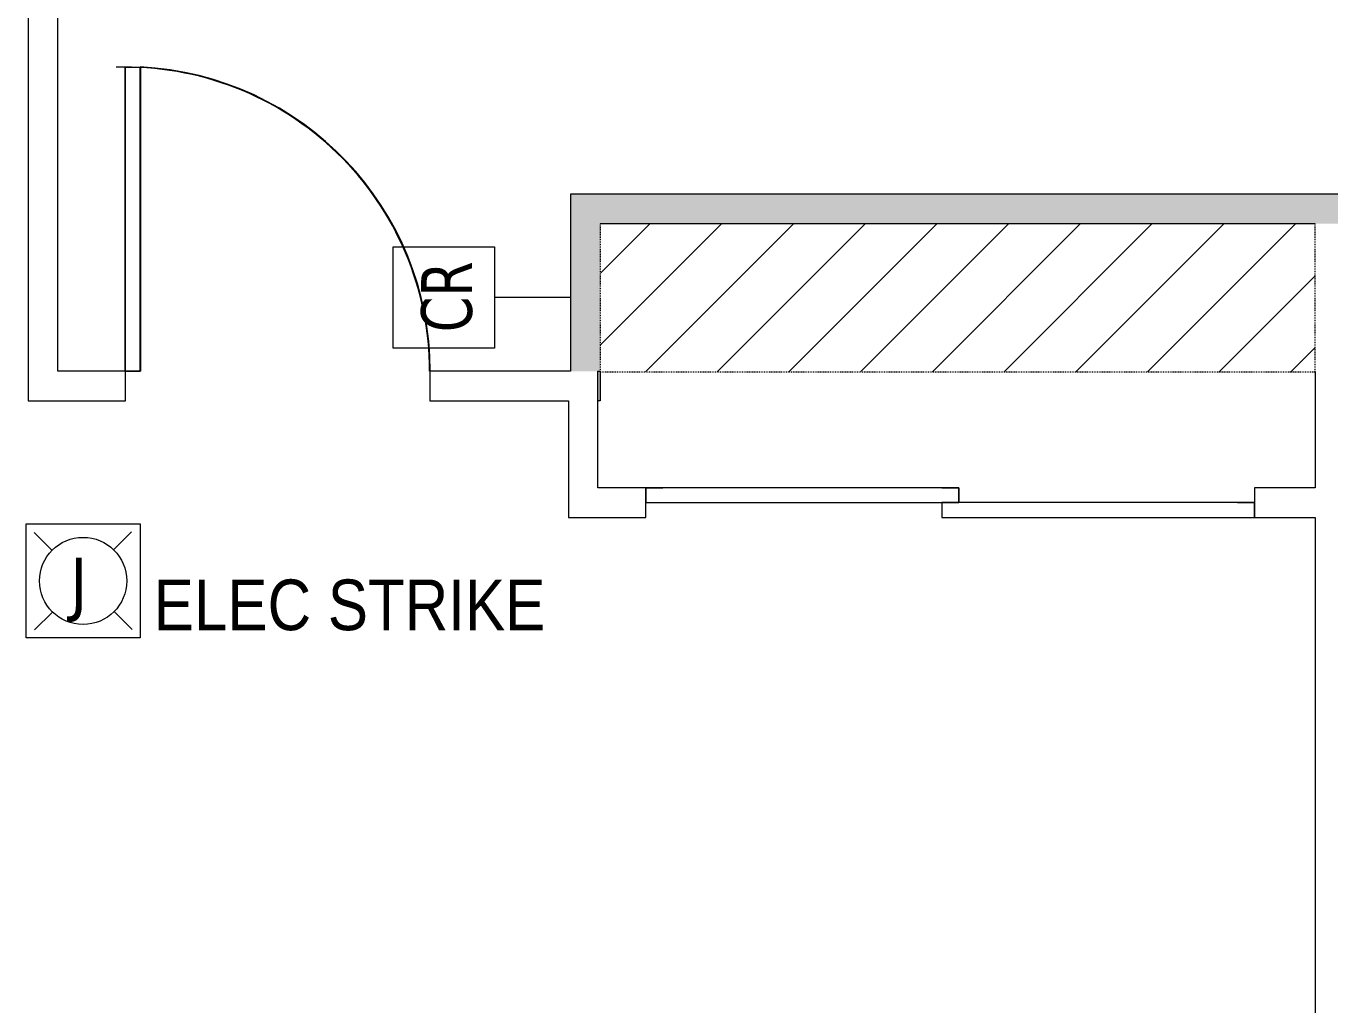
# Model space of a CAD drawing. Header units: inches. Extents: x 1 to 4637, y -664 to 702.
# Drawn here: x 1538.5 to 1692.8, y -272.6 to -156.7 of the extents above; entities that cross this region are included whole.
import ezdxf

# ---------------------------------------------------------------- set-up
doc = ezdxf.new("R2010")
doc.units = ezdxf.units.IN
doc.header["$MEASUREMENT"] = 0
doc.linetypes.add('Overhead', pattern=[0.15625, 0.09375, -0.0625])
for name, color, linetype, lineweight in [('A-ANNO-NOTE', 131, 'Continuous', 20), ('A-DOOR', 31, 'Continuous', 9), ('A-DOOR-FRAM', 31, 'Continuous', 9), ('A-WALL', 113, 'Continuous', 50), ('A-WALL-PATT', 111, 'Continuous', 13), ('BB-CORE', 7, 'Continuous', 9), ('BB-PART-WALL', 7, 'Continuous', 9), ('E-ELEC-FIXT-IDEN', 2, 'Continuous', 9), ('I-WALL', 2, 'Continuous', 9), ('NABCA_dwg', 8, 'Continuous', 9), ('Q-CASE', 31, 'Continuous', 9)]:
    doc.layers.add(name, color=color, linetype=linetype, lineweight=lineweight)
doc.styles.add('Arial_2', font='arial.ttf', dxfattribs={"width": 0.85, "height": 6})
doc.styles.add('Tahoma', font='tahoma.ttf', dxfattribs={"height": 6})
doc.styles.add('Tahoma_1', font='tahoma.ttf', dxfattribs={"width": 0.85, "height": 6})

# ---------------------------------------------------------------- blocks, each defined once
blk = doc.blocks.new('Sliding-2 panel - No Glass - 72_ x 96_-2396711-New Construction - Tel_Data_Elec Plan')
at = {"layer": 'A-DOOR', "color": 250, "lineweight": 20}
for p, q in [((1, 6.75), (-36, 6.75)), ((-36, 6.75), (-36, 5)), ((1, 5), (1, 6.75)), ((-36, 5), (1, 5)), ((36, 5), (-1, 5)), ((-1, 5), (-1, 3.25)), ((36, 3.25), (36, 5)), ((-1, 3.25), (36, 3.25))]:
    blk.add_line(p, q, dxfattribs=at)
at = {"layer": 'A-DOOR-FRAM', "color": 250, "lineweight": 20}
for p, q in [((-36, 6.75), (-36, 5)), ((-36, 6.75), (-34, 6.75)), ((-1, 6.75), (1, 6.75)), ((1, 6.75), (1, 5)), ((-36, 5), (-34, 5)), ((-1, 5), (-1, 3.25)), ((-1, 5), (1, 5)), ((-1, 5), (1, 5)), ((34, 5), (36, 5)), ((36, 5), (36, 3.25)), ((-1, 3.25), (1, 3.25)), ((34, 3.25), (36, 3.25))]:
    blk.add_line(p, q, dxfattribs=at)
blk = doc.blocks.new('Upper Cabinet - Standard Upper Cabinet-2426177-New Construction - Tel_Data_Elec Plan')
at = {"layer": 'Q-CASE', "lineweight": 13}
h = blk.add_hatch(dxfattribs=at)
h.set_pattern_fill('FP_12', color=8, style=0, pattern_type=2)
h.set_pattern_definition([(45, (-2354.91, 180.14), (-4.24264, 4.24264), [])])
h.paths.add_polyline_path([(37.33, -17.5), (37.33, 0), (-47.26, 0), (-47.26, -17.5), (-30.5, -17.5)], flags=0)
blk.add_line((37.33, 0), (-47.26, 0), dxfattribs=at)
at = {"layer": 'Q-CASE', "linetype": 'Overhead'}
for p, q in [((-47.26, 0), (-47.26, -17.5)), ((37.33, -17.5), (37.33, 0)), ((-47.26, -17.5), (37.33, -17.5))]:
    blk.add_line(p, q, dxfattribs=at)
blk = doc.blocks.new('Single-Flush - 36_ x 96_-2392455-New Construction - Tel_Data_Elec Plan')
at = {"layer": 'A-DOOR', "color": 250, "lineweight": 20}
for p, q in [((16.25, -1.75), (16.25, -37.77)), ((18, -1.75), (16.25, -1.75)), ((18, -1.75), (18, -37.77)), ((18, -37.77), (16.25, -37.77))]:
    blk.add_line(p, q, dxfattribs=at)
at = {"layer": 'A-DOOR'}
blk.add_arc((18, -1.75), 36.07, 180, 267.2188, dxfattribs=at)
blk = doc.blocks.new('NABCA_dwg_MA-2900-8th-120718_dwg-2391440-New Construction - Test Fit Plan-2421454-New Construction - Tel_Data_Elec Plan')
at = {"layer": 'BB-PART-WALL'}
blk.add_hatch(color=256, dxfattribs=at).paths.add_polyline_path([(-7795.09, -3441.6), (-7794.84, -3441.6), (-7794.84, -3438.1), (-7795.09, -3438.1), (-7795.09, -3441.35)], flags=0)
at = {"layer": 'BB-CORE', "flags": 128}
blk.add_lwpolyline([(-7849.2, -3402.1), (-7849.2, -3438.1), (-7851, -3438.1), (-7851, -3402.1)], close=True, dxfattribs=at)
at = {"layer": 'BB-CORE'}
blk.add_arc((-7851, -3438.1), 36, 0, 91.707, dxfattribs=at)
at = {"layer": 'BB-PART-WALL'}
blk.add_line((-7794.84, -3438.14), (-7794.84, -3441.6), dxfattribs=at)
blk = doc.blocks.new('NABCA_dwg-2391440-New Construction - Tel_Data_Elec Plan')
at = {"layer": 'A-WALL', "color": 250, "lineweight": 20}
blk.add_line((2307.65, -201.1), (2307.4, -201.1), dxfattribs=at)
blk.add_blockref('NABCA_dwg_MA-2900-8th-120718_dwg-2391440-New Construction - Test Fit Plan-2421454-New Construction - Tel_Data_Elec Plan', (10102.48, 3240.5))

msp = doc.modelspace()

# ---------------------------------------------------------------- hatches: boundary and pattern name
at = {"layer": 'A-WALL-PATT'}
for points in [[(1871, -180.14), (2116.79, -180.14), (2116.79, -176.64), (1602.91, -176.64), (1602.91, -180.14), (1860.77, -180.14)], [(1606.16, -197.6), (1606.41, -197.6), (1606.41, -180.14), (1602.91, -180.14), (1602.91, -197.6)]]:
    msp.add_hatch(color=8, dxfattribs=at).paths.add_polyline_path(points, flags=0)

# ---------------------------------------------------------------- linework, layer by layer
at = {"layer": 'A-ANNO-NOTE'}
for p, q in [((1581.92, -194.87), (1581.92, -182.87)), ((1581.92, -182.87), (1593.92, -182.87)), ((1593.92, -182.87), (1593.92, -194.87)), ((1602.91, -188.87), (1593.92, -188.87)), ((1593.92, -194.87), (1581.92, -194.87)), ((1538.5, -215.66), (1552, -215.66)), ((1538.5, -229.16), (1538.5, -215.66)), ((1552, -215.66), (1552, -229.16)), ((1541.57, -218.8), (1539.45, -216.67)), ((1548.86, -218.73), (1550.99, -216.61)), ((1541.64, -226.09), (1539.51, -228.21)), ((1548.93, -226.02), (1551.06, -228.15)), ((1552, -229.16), (1538.5, -229.16))]:
    msp.add_line(p, q, dxfattribs=at)
msp.add_circle((1545.25, -222.41), 5.16, dxfattribs=at)
at = {"layer": 'I-WALL', "color": 250, "lineweight": 20}
for p, q in [((1538.75, 58.02), (1538.75, -201.1)), ((1542.25, -197.6), (1542.25, 58.02)), ((2333.42, -176.64), (1602.91, -176.64)), ((1602.91, -176.64), (1602.91, -197.6)), ((1550.25, -197.6), (1542.25, -197.6)), ((1550.25, -201.1), (1550.25, -197.6)), ((1602.91, -197.6), (1586.25, -197.6)), ((1586.25, -197.6), (1586.25, -201.1)), ((1606.16, -211.39), (1606.16, -197.6)), ((1606.16, -197.6), (1606.41, -197.6)), ((1691, -197.64), (1691, -211.39)), ((1538.75, -201.1), (1550.25, -201.1)), ((1586.25, -201.1), (1602.66, -201.1)), ((1602.66, -201.1), (1602.66, -214.89)), ((1611.83, -211.39), (1606.16, -211.39)), ((1611.83, -214.89), (1611.83, -211.39)), ((1691, -211.39), (1683.83, -211.39)), ((1683.83, -211.39), (1683.83, -214.89)), ((1602.66, -214.89), (1611.83, -214.89)), ((1683.83, -214.89), (1691, -214.89)), ((1691, -214.89), (1691, -430.73))]:
    msp.add_line(p, q, dxfattribs=at)

# ---------------------------------------------------------------- block references
at = {"layer": 'A-DOOR', "lineweight": 13, "rotation": 180}
msp.add_blockref('Single-Flush - 36_ x 96_-2392455-New Construction - Tel_Data_Elec Plan', (1568.25, -199.35), dxfattribs=at)
at = {"layer": 'A-DOOR', "lineweight": 13}
msp.add_blockref('Sliding-2 panel - No Glass - 72_ x 96_-2396711-New Construction - Tel_Data_Elec Plan', (1647.83, -218.14), dxfattribs=at)
at = {"layer": 'NABCA_dwg', "color": 7}
msp.add_blockref('NABCA_dwg-2391440-New Construction - Tel_Data_Elec Plan', (-701.24, 0), dxfattribs=at)
at = {"layer": 'Q-CASE', "lineweight": 13}
msp.add_blockref('Upper Cabinet - Standard Upper Cabinet-2426177-New Construction - Tel_Data_Elec Plan', (1653.67, -180.14), dxfattribs=at)

# ---------------------------------------------------------------- texts
at = {"layer": 'A-ANNO-NOTE', "lineweight": 9, "insert": (1585.24, -192.97), "char_height": 6, "width": 10.0444, "attachment_point": 1, "rotation": 90, "style": 'Tahoma_1'}
msp.add_mtext('CR', dxfattribs=at)
at = {"layer": 'A-ANNO-NOTE', "lineweight": 9, "insert": (1543.7, -219.64), "char_height": 6, "width": 3.939, "attachment_point": 1, "style": 'Tahoma'}
msp.add_mtext('J', dxfattribs=at)
at = {"layer": 'E-ELEC-FIXT-IDEN', "insert": (1553.61, -222.24), "char_height": 6, "width": 57.6912, "attachment_point": 1, "style": 'Arial_2'}
msp.add_mtext('ELEC STRIKE', dxfattribs=at)

doc.saveas('drawing.dxf')
